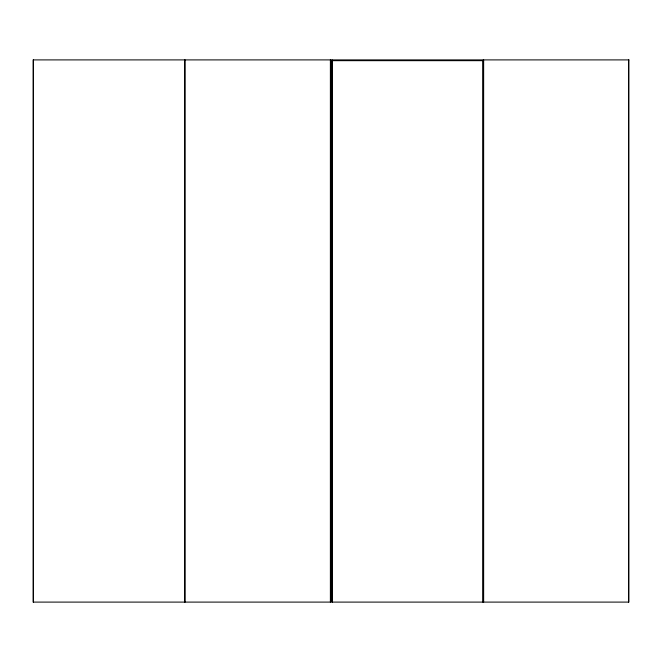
<?xml version="1.0" encoding="UTF-8"?>
<svg xmlns="http://www.w3.org/2000/svg" width="662" height="662" viewBox="0 0 662 662"><rect width="100%" height="100%" fill="white"/><g stroke="black" fill="none" stroke-linecap="round" stroke-linejoin="round"><path stroke-width="0.99" d="M628.519 59.903L628.519 602.097M483.649 59.903L483.649 602.097M483.268 59.903L483.268 602.097M482.888 602.097L482.888 60.672L332.481 60.672L332.481 602.097M332.101 59.903L332.101 602.097M330.379 59.903L330.379 602.097M185.037 59.903L185.037 602.097M184.657 59.903L184.657 602.097M33.481 59.903L33.481 602.097M330.76 59.903L33.1 59.903L33.1 602.097L330.76 602.097L330.76 59.903M628.9 59.903L331.72 59.903L331.72 602.097L628.9 602.097L628.9 59.903"/></g></svg>
